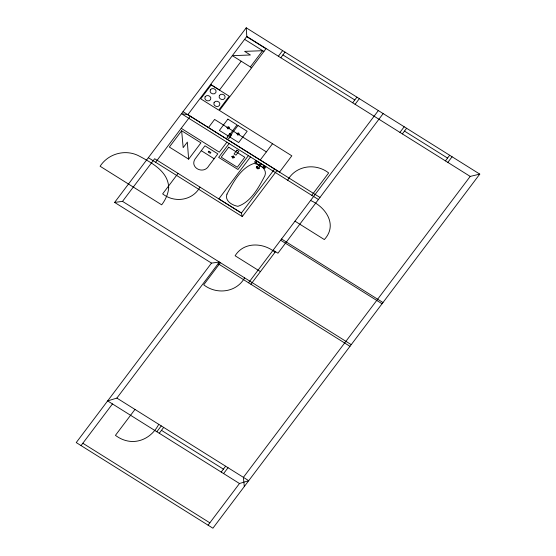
<?xml version="1.0" encoding="UTF-8"?>
<svg xmlns="http://www.w3.org/2000/svg" width="556" height="556" viewBox="0 0 556 556"><rect width="100%" height="100%" fill="white"/><g stroke="black" fill="none" stroke-linecap="round" stroke-linejoin="round"><path stroke-width="0.83" d="M201.279 150.69L196.039 157.709C188.011 166.897 203.378 175.522 208.868 165.744L217.827 153.866L204.955 145.804L201.279 150.69L214.143 158.752M211.488 263.106L114.626 202.419L246.232 27.8L479.765 174.111L212.906 528.2L76.235 442.576L211.488 263.106L219.391 262.057L116.871 398.082L107.635 400.911L239.476 483.512L248.72 480.683L116.871 398.082M114.626 202.419L122.522 201.369L154.658 158.724L241.401 213.066L242.263 216.562L276.964 170.511M318.421 199.5L181.478 113.709L187.852 114.682L246.808 36.453L246.232 27.8M155.617 162.276L190.319 116.232M181.638 130.764L169.358 147.062L188.658 159.155L200.945 142.857L181.638 130.764L183.174 147.639L187.351 142.1L188.63 159.134M241.2 61.216L219.502 90.002L210.641 84.449M250.353 66.949L262.634 50.652M208.451 127.588L214.588 119.443L266.38 151.885M178.087 173.402L162.651 193.884C174.438 203.211 192.633 200.695 199.965 187.108M278.382 56.232L282.622 50.603M280.794 57.748L285.04 52.111M226.883 142.155L219.314 152.198L181.2 128.318M229.1 143.545L218.668 157.39L237.968 169.483L248.4 155.638M250.471 156.931L218.869 198.86L241.45 213.004M255.551 162.755L256.803 161.101M260.236 160.031L272.53 143.719M260.403 163.36L258.644 165.695L256.455 166.869L256.26 167.384L257.053 168.454L257.873 168.885L259.096 168.524L259.513 166.237L261.271 163.902M263.593 167.794L264.844 166.14M263.627 167.815L264.878 166.161M241.401 213.066L274.594 169.024M81.058 445.599L112.465 403.934M220.385 262.682L203.711 284.804C216.52 294.888 236.418 292.609 244.605 277.861M287.681 180.241C295.778 165.361 315.745 162.734 328.659 172.944L311.777 195.344M352.685 102.784L356.931 97.154M355.096 104.299L359.343 98.662M134.983 409.424L115.439 435.348C131.056 447.142 150.023 441.082 158.752 424.318M248.546 282.789L378.344 110.568M250.902 284.262L275.477 251.653M383.167 113.591L277.944 253.202L273.121 250.179M156.855 431.748L161.268 425.896M159.266 433.256L163.679 427.404M399.945 132.391L404.184 126.761M402.356 133.906L406.603 128.276M445.432 160.892L449.679 155.263M447.844 162.401L452.091 156.771M221.198 472.058L225.611 466.206M223.609 473.566L228.023 467.714M244.306 486.535L243.396 477.347L470.202 176.412L479.765 174.111M208.076 525.177L239.476 483.512M262.731 50.707L244.619 51.361L250.409 54.988L232.332 55.663L251.653 67.762M282.914 54.926L354.804 99.969M404.483 131.091L447.552 158.078M246.808 36.453L470.202 176.412M246.662 36.647L265.97 48.74L219.46 110.47L291.83 155.819L279.543 172.117L187.852 114.682M244.619 39.365L263.919 51.458M183.028 111.659L319.964 197.45M259.159 165.014L254.523 162.109L255.774 160.455L265.942 166.821L264.691 168.482L260.027 165.563M258.769 165.528L259.638 166.077M310.589 200.473C325.844 207.082 337.916 224.978 324.329 239.566L294.986 221.177M281.551 238.997L382.973 302.54M280.634 240.213L382.055 303.757M148.32 157.709L242.263 216.562M275.032 252.243C263.294 242.485 243.848 241.568 235.125 255.767L260.43 271.62M122.522 201.369L351.232 344.657M218.126 263.732L349.967 346.332M161.476 430.337L223.401 469.132M82.83 443.25L209.848 522.828M256.504 166.835C257.08 169.33 261.973 169.087 256.566 166.772M227.612 127.546L228.036 128.464L229.044 128.158L228.627 127.241L227.612 127.546M232.436 156.709L232.853 157.633L233.867 157.327L233.45 156.41L232.436 156.709M237.426 133.69L237.85 134.615L238.858 134.309L238.441 133.384L237.426 133.69M227.077 127.317L227.814 128.929L229.586 128.387L228.85 126.775L227.077 127.317M231.901 156.479L232.637 158.099L234.403 157.556L233.673 155.944L231.901 156.479M236.891 133.461L237.627 135.073L239.393 134.538L238.663 132.926L236.891 133.461M168.69 187.733C168.225 194.009 165.459 199.868 161.678 204.83L100.108 166.258C108.476 153.303 126.073 148.744 139.605 156.285C152.031 162.964 168.343 171.63 168.69 187.733M226.966 194.141C224.422 200.924 232.345 205.372 237.871 206.325C251.138 201.939 258.762 187.344 264.913 175.633C267.464 168.85 259.534 164.402 254.009 163.45C240.741 167.836 233.117 182.431 226.966 194.141M205.108 96.814C203.454 100.059 208.806 102.526 210.578 99.614C212.232 96.376 206.881 93.908 205.108 96.814M210.37 89.836C208.708 93.081 214.06 95.549 215.832 92.637C217.493 89.398 212.135 86.931 210.37 89.836M214.116 102.457C212.461 105.703 217.813 108.17 219.585 105.258C221.239 102.019 215.888 99.552 214.116 102.457M219.377 95.479C217.723 98.725 223.067 101.192 224.839 98.28C226.5 95.041 221.149 92.574 219.377 95.479M211.224 84.922L200.744 98.836L218.758 110.123L229.246 96.209L211.224 84.922M227.884 119.137L219.384 130.424L228.551 136.171L237.058 124.885L227.884 119.137M208.841 151.225L208.222 152.052L210.265 153.331L210.884 152.511L208.841 151.225M229.83 133.53L226.959 137.339L228.891 138.548L231.755 134.74L229.83 133.53M238.003 125.517L229.496 136.804L238.663 142.544L247.17 131.258L238.003 125.517M228.725 147.187L221.198 157.174L237.28 167.252L244.807 157.265L228.725 147.187M236.919 150.141L234.048 153.942L235.98 155.152L238.844 151.35L236.919 150.141M256.775 162.081L256.17 161.942L256.775 162.081M263.85 166.515C263.183 167.015 264.851 167.161 263.85 166.515"/></g></svg>
